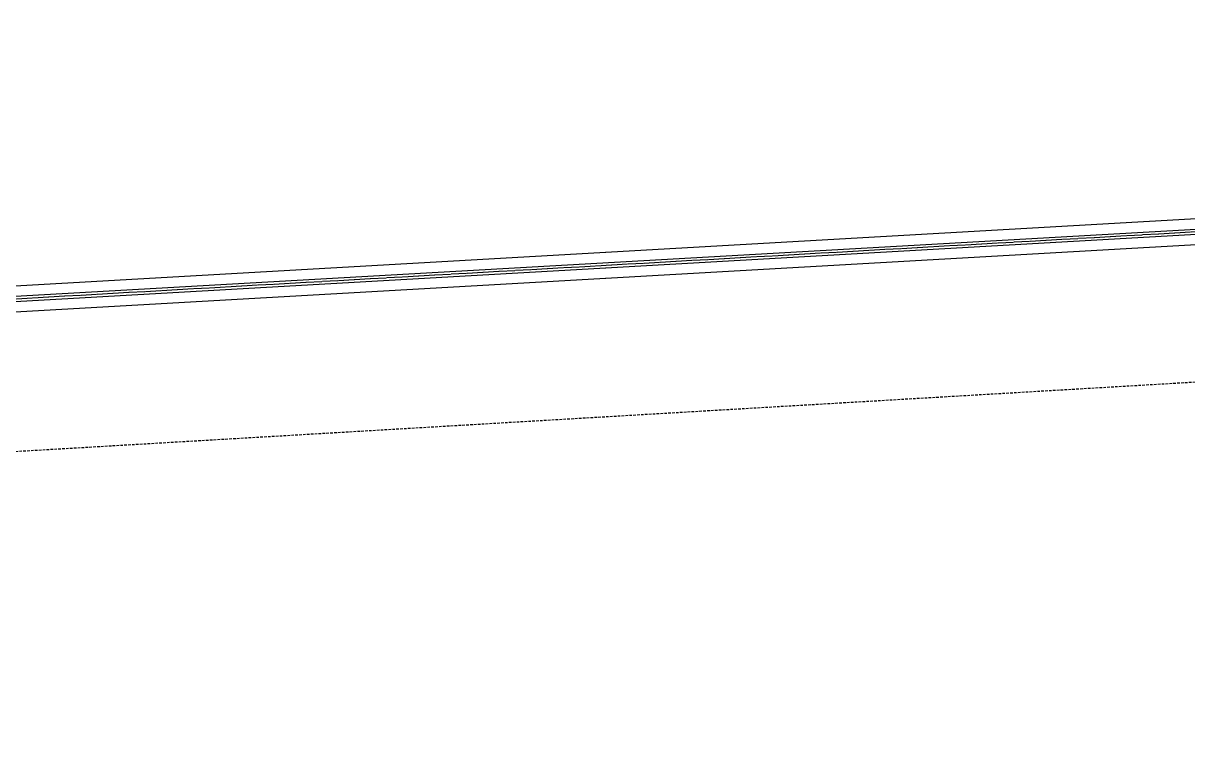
# Model space of a CAD drawing. Header units: millimetres. Extents: x 0 to 199210, y 0 to 94205.
# Drawn here: x 168426 to 172913, y 6628 to 9465 of the extents above; entities that cross this region are included whole.
import ezdxf

# ---------------------------------------------------------------- set-up
doc = ezdxf.new("R2010")
doc.units = ezdxf.units.MM
doc.linetypes.add('CEN', pattern=[62, 60, -1, 0, -1])
doc.linetypes.add('HIDDEN', pattern=[3, 2, -1])
for name, color, linetype in [('CEN', 1, 'CEN'), ('Hid', 7, 'HIDDEN'), ('WID', 4, 'Continuous')]:
    doc.layers.add(name, color=color, linetype=linetype)

msp = doc.modelspace()

# ---------------------------------------------------------------- linework, layer by layer
at = {"layer": 'CEN'}
msp.add_line((148126.4, 7251.1), (187063.2, 9464.5), dxfattribs=at)
at = {"layer": 'Hid', "ltscale": 5}
msp.add_line((148210.6, 6627.6), (188187.3, 8980), dxfattribs=at)
at = {"layer": 'WID'}
for p, q in [((164763.2, 8246.9), (173910.5, 8766.9)), ((164815.4, 8209.8), (173912.7, 8727)), ((164816.6, 8189.9), (173913.9, 8707)), ((164768.9, 8147.1), (173916.1, 8667.1))]:
    msp.add_line(p, q, dxfattribs=at)

doc.saveas('drawing.dxf')
